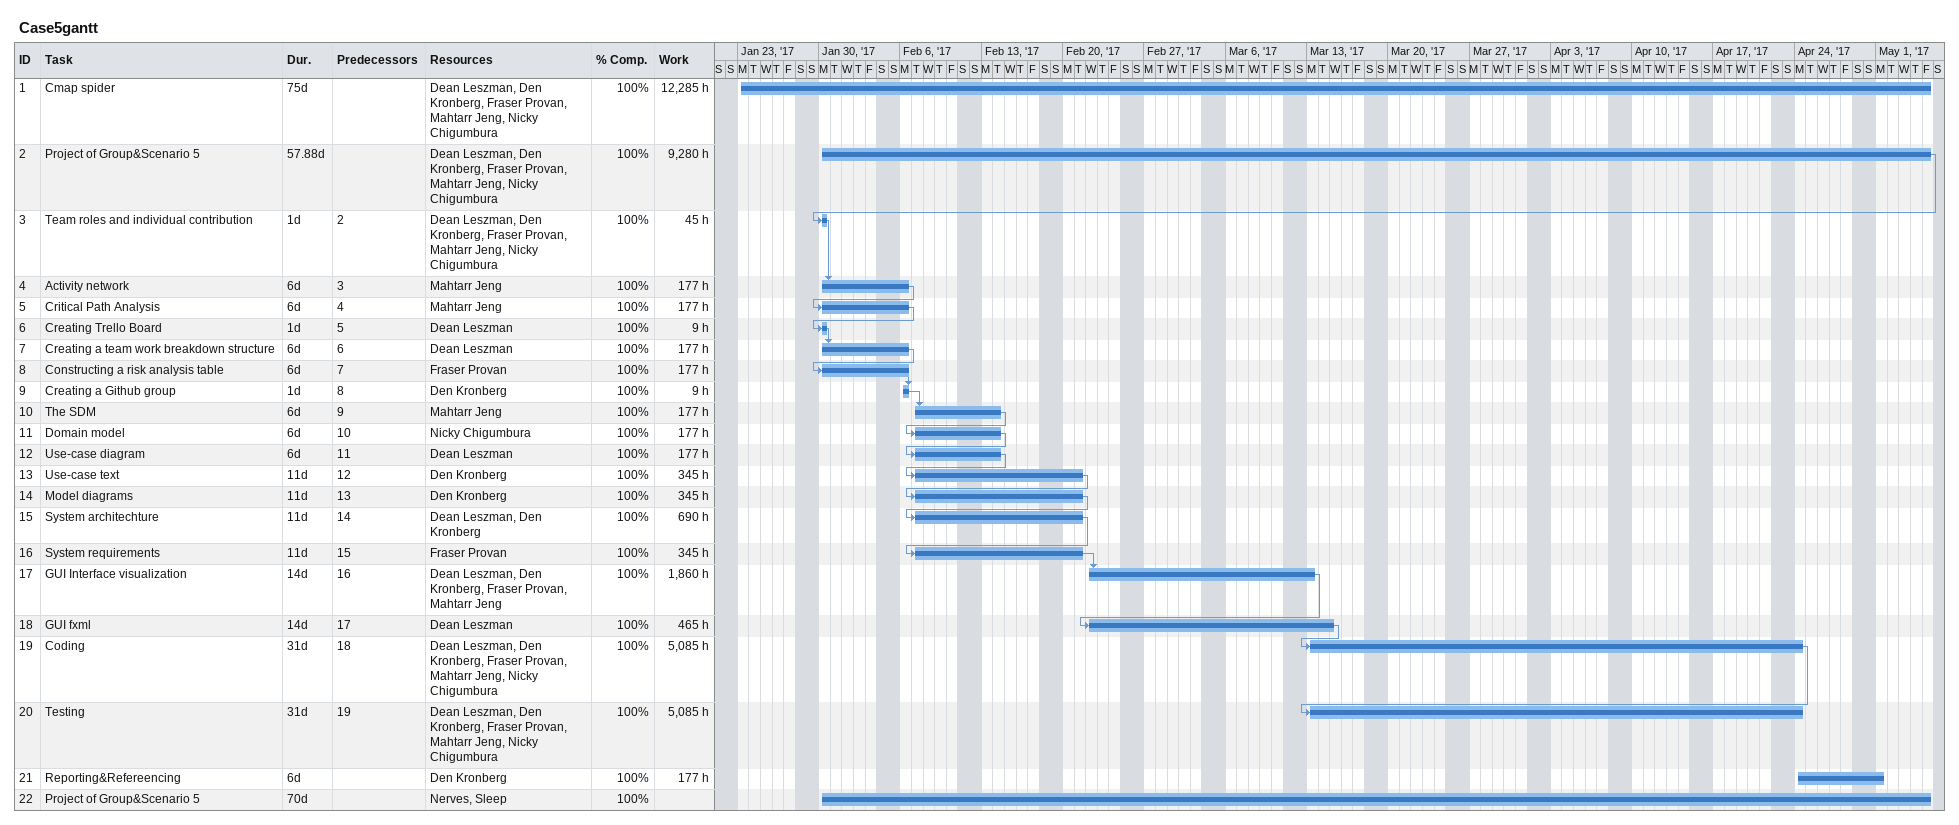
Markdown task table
Case5gantt

| ID | Task | Duration | Start | Finish | Predecessors | Resources | % complete | Work (h) |
|---|---|---|---|---|---|---|---|---|
| 1 | Cmap spider | 75d | 2017-01-23 | 2017-05-05 |  | Dean Leszman, Den Kronberg, Fraser Provan, Mahtarr Jeng, Nicky Chigumbura | 100 | 12285 |
| 2 | Project of Group&Scenario 5 | 57.88d | 2017-01-30 | 2017-05-05 |  | Dean Leszman, Den Kronberg, Fraser Provan, Mahtarr Jeng, Nicky Chigumbura | 100 | 9280 |
| 3 | Team roles and individual contribution | 1d | 2017-01-30 | 2017-01-30 | 2 | Dean Leszman, Den Kronberg, Fraser Provan, Mahtarr Jeng, Nicky Chigumbura | 100 | 45 |
| 4 | Activity network | 6d | 2017-01-30 | 2017-02-06 | 3 | Mahtarr Jeng | 100 | 177 |
| 5 | Critical Path Analysis | 6d | 2017-01-30 | 2017-02-06 | 4 | Mahtarr Jeng | 100 | 177 |
| 6 | Creating Trello Board | 1d | 2017-01-30 | 2017-01-30 | 5 | Dean Leszman | 100 | 9 |
| 7 | Creating a team work breakdown structure | 6d | 2017-01-30 | 2017-02-06 | 6 | Dean Leszman | 100 | 177 |
| 8 | Constructing a risk analysis table | 6d | 2017-01-30 | 2017-02-06 | 7 | Fraser Provan | 100 | 177 |
| 9 | Creating a Github group | 1d | 2017-02-06 | 2017-02-06 | 8 | Den Kronberg | 100 | 9 |
| 10 | The SDM | 6d | 2017-02-07 | 2017-02-14 | 9 | Mahtarr Jeng | 100 | 177 |
| 11 | Domain model | 6d | 2017-02-07 | 2017-02-14 | 10 | Nicky Chigumbura | 100 | 177 |
| 12 | Use-case diagram | 6d | 2017-02-07 | 2017-02-14 | 11 | Dean Leszman | 100 | 177 |
| 13 | Use-case text | 11d | 2017-02-07 | 2017-02-21 | 12 | Den Kronberg | 100 | 345 |
| 14 | Model diagrams | 11d | 2017-02-07 | 2017-02-21 | 13 | Den Kronberg | 100 | 345 |
| 15 | System architechture | 11d | 2017-02-07 | 2017-02-21 | 14 | Dean Leszman, Den Kronberg | 100 | 690 |
| 16 | System requirements | 11d | 2017-02-07 | 2017-02-21 | 15 | Fraser Provan | 100 | 345 |
| 17 | GUI Interface visualization | 14d | 2017-02-22 | 2017-03-13 | 16 | Dean Leszman, Den Kronberg, Fraser Provan, Mahtarr Jeng | 100 | 1860 |
| 18 | GUI fxml | 14d | 2017-02-22 | 2017-03-15 | 17 | Dean Leszman | 100 | 465 |
| 19 | Coding | 31d | 2017-03-13 | 2017-04-24 | 18 | Dean Leszman, Den Kronberg, Fraser Provan, Mahtarr Jeng, Nicky Chigumbura | 100 | 5085 |
| 20 | Testing | 31d | 2017-03-13 | 2017-04-24 | 19 | Dean Leszman, Den Kronberg, Fraser Provan, Mahtarr Jeng, Nicky Chigumbura | 100 | 5085 |
| 21 | Reporting&Refereencing | 6d | 2017-04-24 | 2017-05-01 |  | Den Kronberg | 100 | 177 |
| 22 | Project of Group&Scenario 5 | 70d | 2017-01-30 | 2017-05-05 |  | Nerves, Sleep | 100 |  |
